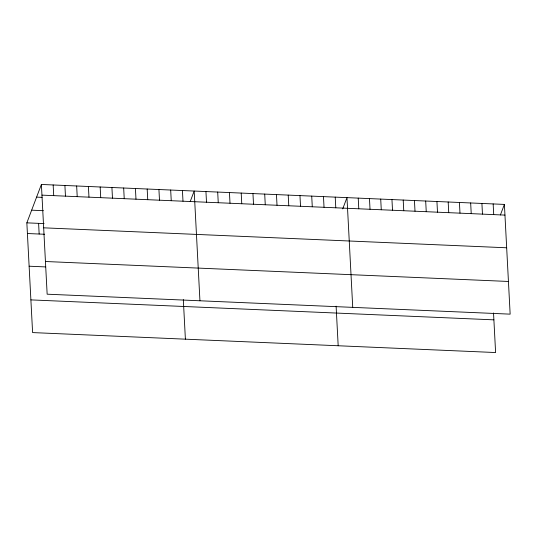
<?xml version="1.0" encoding="UTF-8"?>
<svg xmlns="http://www.w3.org/2000/svg" width="537" height="537" viewBox="0 0 537 537"><rect width="100%" height="100%" fill="white"/><g stroke="black" fill="none" stroke-linecap="round" stroke-linejoin="round"><path stroke-width="0.81" d="M493.53 312.964L495.604 352.541L32.603 332.584L26.85 222.848L41.396 184.46L504.397 204.416L510.15 314.152L47.149 294.195L41.396 184.46M190.185 201.603L194.186 191.044L199.939 300.78M342.713 208.893L346.976 197.629L352.728 307.365M500.397 214.975L504.397 204.416M41.96 195.132L504.961 215.095M36.597 197.126L42.081 197.361M31.649 210.175L43.403 210.685M26.85 222.848L44.088 223.587M43.672 227.822L506.673 247.785M27.407 233.521L44.645 234.26M45.437 261.506L508.438 281.462M29.126 266.211L45.578 266.916M30.891 299.888L493.886 319.851M493.154 203.932L493.711 214.605M481.911 203.449L482.468 214.122M470.667 202.966L471.224 213.639M459.424 202.483L459.981 213.155M448.18 201.993L448.737 212.665M436.93 201.509L437.494 212.182M425.687 201.026L426.25 211.699M414.443 200.543L415.007 211.216M403.2 200.053L403.757 210.732M391.956 199.569L392.513 210.242M380.713 199.086L381.27 209.759M369.469 198.603L370.027 209.276M358.226 198.119L358.783 208.792M335.222 197.126L335.786 207.799M336.108 306.177L338.182 345.754M323.475 196.616L324.033 207.295M311.722 196.112L312.279 206.785M299.968 195.602L300.525 206.282M288.215 195.099L288.772 205.772M276.461 194.595L277.018 205.268M264.707 194.085L265.265 204.758M252.954 193.582L253.511 204.255M241.2 193.072L241.757 203.745M229.447 192.568L230.004 203.241M217.693 192.058L218.257 202.731M205.94 191.555L206.503 202.227M182.432 190.541L182.996 201.214M183.318 299.586L185.393 339.169M170.679 190.031L171.243 200.704M158.932 189.527L159.489 200.2M147.178 189.017L147.735 199.69M135.425 188.514L135.982 199.187M123.671 188.004L124.228 198.677M111.918 187.5L112.475 198.173M100.164 186.99L100.721 197.663M88.41 186.487L88.967 197.16M76.657 185.977L77.214 196.649M64.903 185.473L65.46 196.146M53.15 184.963L53.713 195.636M38.604 223.352L39.161 234.025"/></g></svg>
